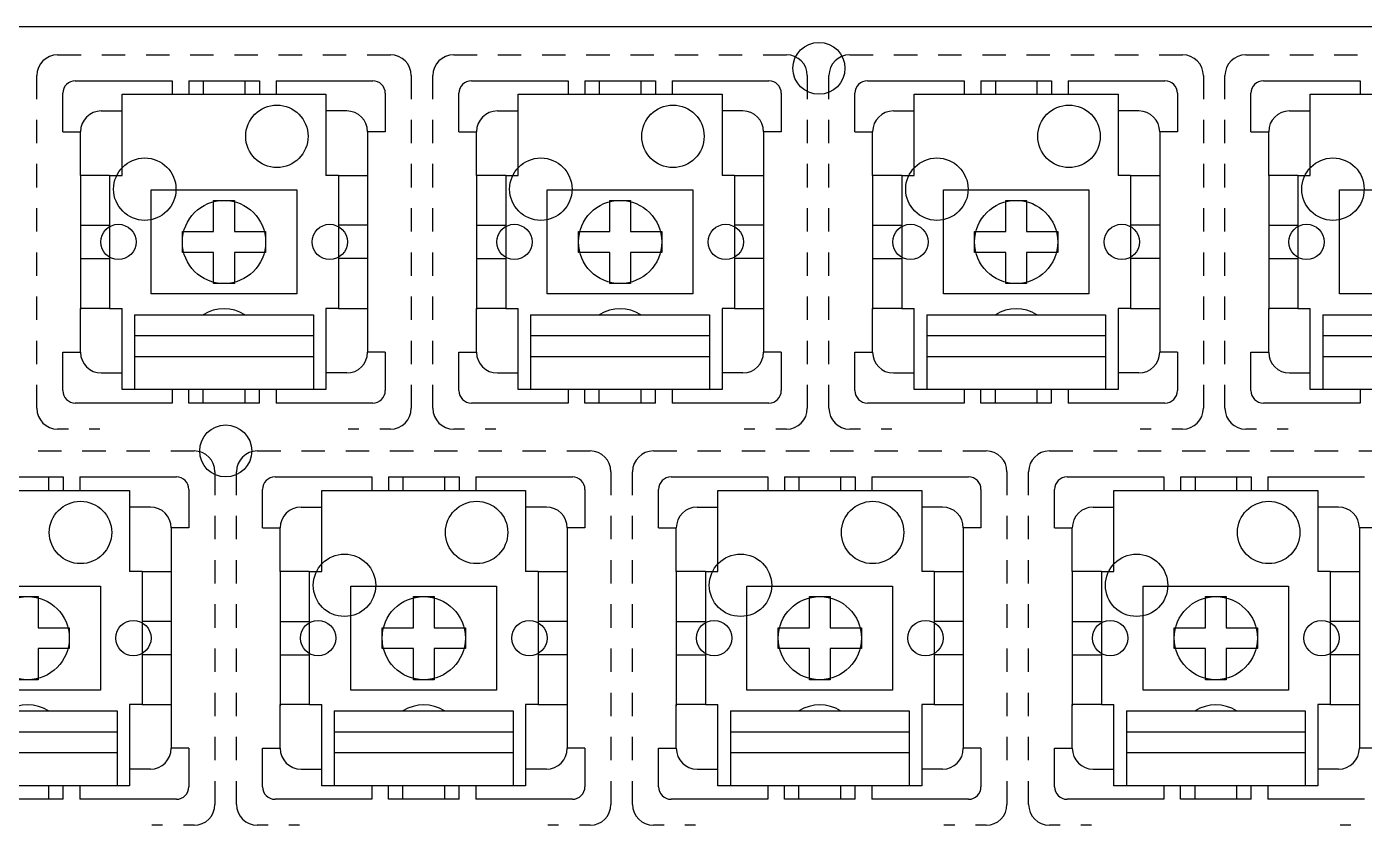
# Model space of a CAD drawing. Extents: x 0 to 386, y 0 to 144.
# Drawn here: x 122.4 to 186.7, y 58 to 96.4 of the extents above; entities that cross this region are included whole.
import ezdxf

# ---------------------------------------------------------------- set-up
doc = ezdxf.new("R2010")
doc.units = 0
for name, color, linetype in [('20', 30, 'CONTINUOUS'), ('21', 253, 'CONTINUOUS'), ('51', 253, 'CONTINUOUS')]:
    doc.layers.add(name, color=color, linetype=linetype)

msp = doc.modelspace()

# ---------------------------------------------------------------- linework, layer by layer
at = {"layer": '20'}
msp.add_line((385.6, 96.4), (0, 96.4), dxfattribs=at)
for centre, radius in [((160.44, 94.4), 1.25), ((134.38, 91.13), 1.5), ((153.42, 91.13), 1.5), ((172.46, 91.13), 1.5), ((128.03, 88.59), 1.5), ((147.07, 88.59), 1.5), ((166.11, 88.59), 1.5), ((185.15, 88.59), 1.5), ((131.84, 86.05), 2), ((150.88, 86.05), 2), ((169.92, 86.05), 2), ((126.76, 86.05), 0.85), ((136.92, 86.05), 0.85), ((145.8, 86.05), 0.85), ((155.96, 86.05), 0.85), ((164.84, 86.05), 0.85), ((175, 86.05), 0.85), ((183.88, 86.05), 0.85), ((131.92, 76), 1.25), ((124.94, 72.08), 1.5), ((143.98, 72.08), 1.5), ((163.02, 72.08), 1.5), ((182.06, 72.08), 1.5), ((137.63, 69.54), 1.5), ((156.67, 69.54), 1.5), ((175.71, 69.54), 1.5), ((122.4, 67), 2), ((141.44, 67), 2), ((160.48, 67), 2), ((179.52, 67), 2), ((127.48, 67), 0.85), ((136.36, 67), 0.85), ((146.52, 67), 0.85), ((155.4, 67), 0.85), ((165.56, 67), 0.85), ((174.44, 67), 0.85), ((184.6, 67), 0.85)]:
    msp.add_circle(centre, radius, dxfattribs=at)
at = {"layer": '21'}
for p, q in [((123.84, 95.05), (124.965, 95.05)), ((125.965, 95.05), (127.09, 95.05)), ((128.09, 95.05), (129.215, 95.05)), ((130.215, 95.05), (131.34, 95.05)), ((132.34, 95.05), (133.465, 95.05)), ((134.465, 95.05), (135.59, 95.05)), ((136.59, 95.05), (137.715, 95.05)), ((138.715, 95.05), (139.84, 95.05)), ((142.88, 95.05), (144.005, 95.05)), ((145.005, 95.05), (146.13, 95.05)), ((147.13, 95.05), (148.255, 95.05)), ((149.255, 95.05), (150.38, 95.05)), ((151.38, 95.05), (152.505, 95.05)), ((153.505, 95.05), (154.63, 95.05)), ((155.63, 95.05), (156.755, 95.05)), ((157.755, 95.05), (158.88, 95.05)), ((161.92, 95.05), (163.045, 95.05)), ((164.045, 95.05), (165.17, 95.05)), ((166.17, 95.05), (167.295, 95.05)), ((168.295, 95.05), (169.42, 95.05)), ((170.42, 95.05), (171.545, 95.05)), ((172.545, 95.05), (173.67, 95.05)), ((174.67, 95.05), (175.795, 95.05)), ((176.795, 95.05), (177.92, 95.05)), ((180.96, 95.05), (182.085, 95.05)), ((183.085, 95.05), (184.21, 95.05)), ((185.21, 95.05), (186.335, 95.05)), ((122.84, 92.925), (122.84, 94.05)), ((140.84, 94.05), (140.84, 92.925)), ((141.88, 92.925), (141.88, 94.05)), ((159.88, 94.05), (159.88, 92.925)), ((160.92, 92.925), (160.92, 94.05)), ((178.92, 94.05), (178.92, 92.925)), ((179.96, 92.925), (179.96, 94.05)), ((124.69, 93.8), (129.34, 93.8)), ((129.34, 93.8), (129.34, 93.15)), ((130.14, 93.8), (130.84, 93.8)), ((130.14, 93.8), (130.14, 93.15)), ((130.84, 93.8), (132.84, 93.8)), ((130.84, 93.8), (130.84, 93.15)), ((132.84, 93.8), (133.54, 93.8)), ((132.84, 93.8), (132.84, 93.15)), ((133.54, 93.8), (133.54, 93.15)), ((134.34, 93.8), (138.99, 93.8)), ((134.34, 93.8), (134.34, 93.15)), ((143.73, 93.8), (148.38, 93.8)), ((148.38, 93.8), (148.38, 93.15)), ((149.18, 93.8), (149.88, 93.8)), ((149.18, 93.8), (149.18, 93.15)), ((149.88, 93.8), (151.88, 93.8)), ((149.88, 93.8), (149.88, 93.15)), ((151.88, 93.8), (152.58, 93.8)), ((151.88, 93.8), (151.88, 93.15)), ((152.58, 93.8), (152.58, 93.15)), ((153.38, 93.8), (158.03, 93.8)), ((153.38, 93.8), (153.38, 93.15)), ((162.77, 93.8), (167.42, 93.8)), ((167.42, 93.8), (167.42, 93.15)), ((168.22, 93.8), (168.92, 93.8)), ((168.22, 93.8), (168.22, 93.15)), ((168.92, 93.8), (170.92, 93.8)), ((168.92, 93.8), (168.92, 93.15)), ((170.92, 93.8), (171.62, 93.8)), ((170.92, 93.8), (170.92, 93.15)), ((171.62, 93.8), (171.62, 93.15)), ((172.42, 93.8), (177.07, 93.8)), ((172.42, 93.8), (172.42, 93.15)), ((181.81, 93.8), (186.46, 93.8)), ((186.46, 93.8), (186.46, 93.15)), ((124.09, 91.35), (124.09, 93.2)), ((126.94, 93.15), (129.34, 93.15)), ((126.94, 92.35), (126.94, 93.15)), ((129.34, 93.15), (130.14, 93.15)), ((130.14, 93.15), (130.84, 93.15)), ((130.84, 93.15), (132.84, 93.15)), ((132.84, 93.15), (133.54, 93.15)), ((133.54, 93.15), (134.34, 93.15)), ((134.34, 93.15), (136.74, 93.15)), ((136.74, 93.15), (136.74, 92.35)), ((139.59, 93.2), (139.59, 91.35)), ((143.13, 91.35), (143.13, 93.2)), ((145.98, 93.15), (148.38, 93.15)), ((145.98, 92.35), (145.98, 93.15)), ((148.38, 93.15), (149.18, 93.15)), ((149.18, 93.15), (149.88, 93.15)), ((149.88, 93.15), (151.88, 93.15)), ((151.88, 93.15), (152.58, 93.15)), ((152.58, 93.15), (153.38, 93.15)), ((153.38, 93.15), (155.78, 93.15)), ((155.78, 93.15), (155.78, 92.35)), ((158.63, 93.2), (158.63, 91.35)), ((162.17, 91.35), (162.17, 93.2)), ((165.02, 93.15), (167.42, 93.15)), ((165.02, 92.35), (165.02, 93.15)), ((167.42, 93.15), (168.22, 93.15)), ((168.22, 93.15), (168.92, 93.15)), ((168.92, 93.15), (170.92, 93.15)), ((170.92, 93.15), (171.62, 93.15)), ((171.62, 93.15), (172.42, 93.15)), ((172.42, 93.15), (174.82, 93.15)), ((174.82, 93.15), (174.82, 92.35)), ((177.67, 93.2), (177.67, 91.35)), ((181.21, 91.35), (181.21, 93.2)), ((184.06, 93.15), (186.46, 93.15)), ((184.06, 92.35), (184.06, 93.15)), ((186.46, 93.15), (187.26, 93.15)), ((125.94, 92.35), (126.94, 92.35)), ((126.94, 89.25), (126.94, 92.35)), ((136.74, 92.35), (136.74, 89.25)), ((137.74, 92.35), (136.74, 92.35)), ((144.98, 92.35), (145.98, 92.35)), ((145.98, 89.25), (145.98, 92.35)), ((155.78, 92.35), (155.78, 89.25)), ((156.78, 92.35), (155.78, 92.35)), ((164.02, 92.35), (165.02, 92.35)), ((165.02, 89.25), (165.02, 92.35)), ((174.82, 92.35), (174.82, 89.25)), ((175.82, 92.35), (174.82, 92.35)), ((183.06, 92.35), (184.06, 92.35)), ((184.06, 89.25), (184.06, 92.35)), ((122.84, 90.8), (122.84, 91.925)), ((124.09, 91.35), (124.94, 91.35)), ((124.94, 89.25), (124.94, 91.35)), ((138.74, 91.35), (138.74, 89.25)), ((139.59, 91.35), (138.74, 91.35)), ((140.84, 91.925), (140.84, 90.8)), ((141.88, 90.8), (141.88, 91.925)), ((143.13, 91.35), (143.98, 91.35)), ((143.98, 89.25), (143.98, 91.35)), ((157.78, 91.35), (157.78, 89.25)), ((158.63, 91.35), (157.78, 91.35)), ((159.88, 91.925), (159.88, 90.8)), ((160.92, 90.8), (160.92, 91.925)), ((162.17, 91.35), (163.02, 91.35)), ((163.02, 89.25), (163.02, 91.35)), ((176.82, 91.35), (176.82, 89.25)), ((177.67, 91.35), (176.82, 91.35)), ((178.92, 91.925), (178.92, 90.8)), ((179.96, 90.8), (179.96, 91.925)), ((181.21, 91.35), (182.06, 91.35)), ((182.06, 89.25), (182.06, 91.35)), ((122.84, 88.675), (122.84, 89.8)), ((140.84, 89.8), (140.84, 88.675)), ((141.88, 88.675), (141.88, 89.8)), ((159.88, 89.8), (159.88, 88.675)), ((160.92, 88.675), (160.92, 89.8)), ((178.92, 89.8), (178.92, 88.675)), ((179.96, 88.675), (179.96, 89.8)), ((126.34, 89.25), (124.94, 89.25)), ((124.94, 89.25), (124.94, 86.85)), ((126.34, 89.25), (126.34, 86.95)), ((126.34, 89.25), (126.94, 89.25)), ((137.34, 89.25), (136.74, 89.25)), ((137.34, 89.25), (137.34, 86.95)), ((137.34, 89.25), (138.74, 89.25)), ((138.74, 89.25), (138.74, 86.85)), ((145.38, 89.25), (143.98, 89.25)), ((143.98, 89.25), (143.98, 86.85)), ((145.38, 89.25), (145.38, 86.95)), ((145.38, 89.25), (145.98, 89.25)), ((156.38, 89.25), (155.78, 89.25)), ((156.38, 89.25), (156.38, 86.95)), ((156.38, 89.25), (157.78, 89.25)), ((157.78, 89.25), (157.78, 86.85)), ((164.42, 89.25), (163.02, 89.25)), ((163.02, 89.25), (163.02, 86.85)), ((164.42, 89.25), (164.42, 86.95)), ((164.42, 89.25), (165.02, 89.25)), ((175.42, 89.25), (174.82, 89.25)), ((175.42, 89.25), (175.42, 86.95)), ((175.42, 89.25), (176.82, 89.25)), ((176.82, 89.25), (176.82, 86.85)), ((183.46, 89.25), (182.06, 89.25)), ((182.06, 89.25), (182.06, 86.85)), ((183.46, 89.25), (183.46, 86.95)), ((183.46, 89.25), (184.06, 89.25)), ((129.14, 88.55), (135.34, 88.55)), ((135.34, 88.55), (135.34, 83.55)), ((148.18, 88.55), (154.38, 88.55)), ((154.38, 88.55), (154.38, 83.55)), ((167.22, 88.55), (173.42, 88.55)), ((173.42, 88.55), (173.42, 83.55)), ((186.26, 88.55), (192.46, 88.55)), ((122.84, 86.55), (122.84, 87.675)), ((128.34, 83.55), (128.34, 87.55)), ((140.84, 87.675), (140.84, 86.55)), ((141.88, 86.55), (141.88, 87.675)), ((147.38, 83.55), (147.38, 87.55)), ((159.88, 87.675), (159.88, 86.55)), ((160.92, 86.55), (160.92, 87.675)), ((166.42, 83.55), (166.42, 87.55)), ((178.92, 87.675), (178.92, 86.55)), ((179.96, 86.55), (179.96, 87.675)), ((185.46, 83.55), (185.46, 87.55)), ((124.94, 86.85), (124.94, 85.25)), ((124.94, 86.85), (126.14, 86.85)), ((138.74, 86.85), (137.54, 86.85)), ((138.74, 86.85), (138.74, 85.25)), ((143.98, 86.85), (143.98, 85.25)), ((143.98, 86.85), (145.18, 86.85)), ((157.78, 86.85), (156.58, 86.85)), ((157.78, 86.85), (157.78, 85.25)), ((163.02, 86.85), (163.02, 85.25)), ((163.02, 86.85), (164.22, 86.85)), ((176.82, 86.85), (175.62, 86.85)), ((176.82, 86.85), (176.82, 85.25)), ((182.06, 86.85), (182.06, 85.25)), ((182.06, 86.85), (183.26, 86.85)), ((122.84, 84.425), (122.84, 85.55)), ((140.84, 85.55), (140.84, 84.425)), ((141.88, 84.425), (141.88, 85.55)), ((159.88, 85.55), (159.88, 84.425)), ((160.92, 84.425), (160.92, 85.55)), ((178.92, 85.55), (178.92, 84.425)), ((179.96, 84.425), (179.96, 85.55)), ((124.94, 85.25), (126.14, 85.25)), ((124.94, 85.25), (124.94, 82.8)), ((126.34, 85.15), (126.34, 82.85)), ((137.34, 85.15), (137.34, 82.85)), ((138.74, 85.25), (137.54, 85.25)), ((138.74, 85.25), (138.74, 82.85)), ((143.98, 85.25), (145.18, 85.25)), ((143.98, 85.25), (143.98, 82.8)), ((145.38, 85.15), (145.38, 82.85)), ((156.38, 85.15), (156.38, 82.85)), ((157.78, 85.25), (156.58, 85.25)), ((157.78, 85.25), (157.78, 82.85)), ((163.02, 85.25), (164.22, 85.25)), ((163.02, 85.25), (163.02, 82.8)), ((164.42, 85.15), (164.42, 82.85)), ((175.42, 85.15), (175.42, 82.85)), ((176.82, 85.25), (175.62, 85.25)), ((176.82, 85.25), (176.82, 82.85)), ((182.06, 85.25), (183.26, 85.25)), ((182.06, 85.25), (182.06, 82.8)), ((183.46, 85.15), (183.46, 82.85)), ((122.84, 82.3), (122.84, 83.425)), ((135.34, 83.55), (128.34, 83.55)), ((140.84, 83.425), (140.84, 82.3)), ((141.88, 82.3), (141.88, 83.425)), ((154.38, 83.55), (147.38, 83.55)), ((159.88, 83.425), (159.88, 82.3)), ((160.92, 82.3), (160.92, 83.425)), ((173.42, 83.55), (166.42, 83.55)), ((178.92, 83.425), (178.92, 82.3)), ((179.96, 82.3), (179.96, 83.425)), ((192.46, 83.55), (185.46, 83.55)), ((124.94, 82.8), (124.94, 82.85)), ((126.34, 82.85), (124.94, 82.85)), ((124.94, 80.75), (124.94, 82.8)), ((126.34, 82.85), (126.94, 82.85)), ((126.94, 79.75), (126.94, 82.85)), ((127.54, 82.55), (130.84, 82.55)), ((127.54, 82.55), (127.54, 81.55)), ((130.84, 82.55), (132.84, 82.55)), ((132.84, 82.55), (136.14, 82.55)), ((136.14, 82.55), (136.14, 81.55)), ((136.74, 82.85), (136.74, 79.75)), ((137.34, 82.85), (136.74, 82.85)), ((137.34, 82.85), (138.74, 82.85)), ((138.74, 82.85), (138.74, 80.75)), ((143.98, 82.8), (143.98, 82.85)), ((145.38, 82.85), (143.98, 82.85)), ((143.98, 80.75), (143.98, 82.8)), ((145.38, 82.85), (145.98, 82.85)), ((145.98, 79.75), (145.98, 82.85)), ((146.58, 82.55), (149.88, 82.55)), ((146.58, 82.55), (146.58, 81.55)), ((149.88, 82.55), (151.88, 82.55)), ((151.88, 82.55), (155.18, 82.55)), ((155.18, 82.55), (155.18, 81.55)), ((155.78, 82.85), (155.78, 79.75)), ((156.38, 82.85), (155.78, 82.85)), ((156.38, 82.85), (157.78, 82.85)), ((157.78, 82.85), (157.78, 80.75)), ((163.02, 82.8), (163.02, 82.85)), ((164.42, 82.85), (163.02, 82.85)), ((163.02, 80.75), (163.02, 82.8)), ((164.42, 82.85), (165.02, 82.85)), ((165.02, 79.75), (165.02, 82.85)), ((165.62, 82.55), (168.92, 82.55)), ((165.62, 82.55), (165.62, 81.55)), ((168.92, 82.55), (170.92, 82.55)), ((170.92, 82.55), (174.22, 82.55)), ((174.22, 82.55), (174.22, 81.55)), ((174.82, 82.85), (174.82, 79.75)), ((175.42, 82.85), (174.82, 82.85)), ((175.42, 82.85), (176.82, 82.85)), ((176.82, 82.85), (176.82, 80.75)), ((182.06, 82.8), (182.06, 82.85)), ((183.46, 82.85), (182.06, 82.85)), ((182.06, 80.75), (182.06, 82.8)), ((183.46, 82.85), (184.06, 82.85)), ((184.06, 79.75), (184.06, 82.85)), ((184.66, 82.55), (187.96, 82.55)), ((184.66, 82.55), (184.66, 81.55)), ((122.84, 80.175), (122.84, 81.3)), ((127.54, 81.55), (127.54, 80.55)), ((127.54, 81.55), (136.14, 81.55)), ((136.14, 81.55), (136.14, 80.55)), ((140.84, 81.3), (140.84, 80.175)), ((141.88, 80.175), (141.88, 81.3)), ((146.58, 81.55), (146.58, 80.55)), ((146.58, 81.55), (155.18, 81.55)), ((155.18, 81.55), (155.18, 80.55)), ((159.88, 81.3), (159.88, 80.175)), ((160.92, 80.175), (160.92, 81.3)), ((165.62, 81.55), (165.62, 80.55)), ((165.62, 81.55), (174.22, 81.55)), ((174.22, 81.55), (174.22, 80.55)), ((178.92, 81.3), (178.92, 80.175)), ((179.96, 80.175), (179.96, 81.3)), ((184.66, 81.55), (184.66, 80.55)), ((184.66, 81.55), (193.26, 81.55)), ((124.09, 78.9), (124.09, 80.75)), ((124.09, 80.75), (124.94, 80.75)), ((127.54, 80.55), (127.54, 78.95)), ((127.54, 80.55), (136.14, 80.55)), ((136.14, 80.55), (136.14, 78.95)), ((139.59, 80.75), (138.74, 80.75)), ((139.59, 80.75), (139.59, 78.9)), ((143.13, 78.9), (143.13, 80.75)), ((143.13, 80.75), (143.98, 80.75)), ((146.58, 80.55), (146.58, 78.95)), ((146.58, 80.55), (155.18, 80.55)), ((155.18, 80.55), (155.18, 78.95)), ((158.63, 80.75), (157.78, 80.75)), ((158.63, 80.75), (158.63, 78.9)), ((162.17, 78.9), (162.17, 80.75)), ((162.17, 80.75), (163.02, 80.75)), ((165.62, 80.55), (165.62, 78.95)), ((165.62, 80.55), (174.22, 80.55)), ((174.22, 80.55), (174.22, 78.95)), ((177.67, 80.75), (176.82, 80.75)), ((177.67, 80.75), (177.67, 78.9)), ((181.21, 78.9), (181.21, 80.75)), ((181.21, 80.75), (182.06, 80.75)), ((184.66, 80.55), (184.66, 78.95)), ((184.66, 80.55), (193.26, 80.55)), ((125.94, 79.75), (126.94, 79.75)), ((126.94, 78.95), (126.94, 79.75)), ((136.74, 79.75), (136.74, 78.95)), ((137.74, 79.75), (136.74, 79.75)), ((144.98, 79.75), (145.98, 79.75)), ((145.98, 78.95), (145.98, 79.75)), ((155.78, 79.75), (155.78, 78.95)), ((156.78, 79.75), (155.78, 79.75)), ((164.02, 79.75), (165.02, 79.75)), ((165.02, 78.95), (165.02, 79.75)), ((174.82, 79.75), (174.82, 78.95)), ((175.82, 79.75), (174.82, 79.75)), ((183.06, 79.75), (184.06, 79.75)), ((184.06, 78.95), (184.06, 79.75)), ((122.84, 78.05), (122.84, 79.175)), ((140.84, 79.175), (140.84, 78.05)), ((141.88, 78.05), (141.88, 79.175)), ((159.88, 79.175), (159.88, 78.05)), ((160.92, 78.05), (160.92, 79.175)), ((178.92, 79.175), (178.92, 78.05)), ((179.96, 78.05), (179.96, 79.175)), ((127.54, 78.95), (126.94, 78.95)), ((129.34, 78.95), (127.54, 78.95)), ((130.14, 78.95), (129.34, 78.95)), ((129.34, 78.95), (129.34, 78.3)), ((130.84, 78.95), (130.14, 78.95)), ((130.14, 78.3), (130.14, 78.95)), ((132.84, 78.95), (130.84, 78.95)), ((130.84, 78.3), (130.84, 78.95)), ((133.54, 78.95), (132.84, 78.95)), ((132.84, 78.95), (132.84, 78.3)), ((134.34, 78.95), (133.54, 78.95)), ((133.54, 78.3), (133.54, 78.95)), ((136.14, 78.95), (134.34, 78.95)), ((134.34, 78.95), (134.34, 78.3)), ((136.74, 78.95), (136.14, 78.95)), ((146.58, 78.95), (145.98, 78.95)), ((148.38, 78.95), (146.58, 78.95)), ((149.18, 78.95), (148.38, 78.95)), ((148.38, 78.95), (148.38, 78.3)), ((149.88, 78.95), (149.18, 78.95)), ((149.18, 78.3), (149.18, 78.95)), ((151.88, 78.95), (149.88, 78.95)), ((149.88, 78.3), (149.88, 78.95)), ((152.58, 78.95), (151.88, 78.95)), ((151.88, 78.95), (151.88, 78.3)), ((153.38, 78.95), (152.58, 78.95)), ((152.58, 78.3), (152.58, 78.95)), ((155.18, 78.95), (153.38, 78.95)), ((153.38, 78.95), (153.38, 78.3)), ((155.78, 78.95), (155.18, 78.95)), ((165.62, 78.95), (165.02, 78.95)), ((167.42, 78.95), (165.62, 78.95)), ((168.22, 78.95), (167.42, 78.95)), ((167.42, 78.95), (167.42, 78.3)), ((168.92, 78.95), (168.22, 78.95)), ((168.22, 78.3), (168.22, 78.95)), ((170.92, 78.95), (168.92, 78.95)), ((168.92, 78.3), (168.92, 78.95)), ((171.62, 78.95), (170.92, 78.95)), ((170.92, 78.95), (170.92, 78.3)), ((172.42, 78.95), (171.62, 78.95)), ((171.62, 78.3), (171.62, 78.95)), ((174.22, 78.95), (172.42, 78.95)), ((172.42, 78.95), (172.42, 78.3)), ((174.82, 78.95), (174.22, 78.95)), ((184.66, 78.95), (184.06, 78.95)), ((186.46, 78.95), (184.66, 78.95)), ((187.26, 78.95), (186.46, 78.95)), ((186.46, 78.95), (186.46, 78.3)), ((129.34, 78.3), (124.69, 78.3)), ((130.84, 78.3), (130.14, 78.3)), ((132.84, 78.3), (130.84, 78.3)), ((133.54, 78.3), (132.84, 78.3)), ((138.99, 78.3), (134.34, 78.3)), ((148.38, 78.3), (143.73, 78.3)), ((149.88, 78.3), (149.18, 78.3)), ((151.88, 78.3), (149.88, 78.3)), ((152.58, 78.3), (151.88, 78.3)), ((158.03, 78.3), (153.38, 78.3)), ((167.42, 78.3), (162.77, 78.3)), ((168.92, 78.3), (168.22, 78.3)), ((170.92, 78.3), (168.92, 78.3)), ((171.62, 78.3), (170.92, 78.3)), ((177.07, 78.3), (172.42, 78.3)), ((186.46, 78.3), (181.81, 78.3)), ((124.355, 77.05), (123.84, 77.05)), ((125.87, 77.05), (125.355, 77.05)), ((138.325, 77.05), (137.81, 77.05)), ((139.84, 77.05), (139.325, 77.05)), ((143.395, 77.05), (142.88, 77.05)), ((144.91, 77.05), (144.395, 77.05)), ((157.365, 77.05), (156.85, 77.05)), ((158.88, 77.05), (158.365, 77.05)), ((162.435, 77.05), (161.92, 77.05)), ((163.95, 77.05), (163.435, 77.05)), ((176.405, 77.05), (175.89, 77.05)), ((177.92, 77.05), (177.405, 77.05)), ((181.475, 77.05), (180.96, 77.05)), ((182.99, 77.05), (182.475, 77.05)), ((122.9, 76), (124.025, 76)), ((125.025, 76), (126.15, 76)), ((127.15, 76), (128.275, 76)), ((129.275, 76), (130.4, 76)), ((133.44, 76), (134.565, 76)), ((135.565, 76), (136.69, 76)), ((137.69, 76), (138.815, 76)), ((139.815, 76), (140.94, 76)), ((141.94, 76), (143.065, 76)), ((144.065, 76), (145.19, 76)), ((146.19, 76), (147.315, 76)), ((148.315, 76), (149.44, 76)), ((152.48, 76), (153.605, 76)), ((154.605, 76), (155.73, 76)), ((156.73, 76), (157.855, 76)), ((158.855, 76), (159.98, 76)), ((160.98, 76), (162.105, 76)), ((163.105, 76), (164.23, 76)), ((165.23, 76), (166.355, 76)), ((167.355, 76), (168.48, 76)), ((171.52, 76), (172.645, 76)), ((173.645, 76), (174.77, 76)), ((175.77, 76), (176.895, 76)), ((177.895, 76), (179.02, 76)), ((180.02, 76), (181.145, 76)), ((182.145, 76), (183.27, 76)), ((184.27, 76), (185.395, 76)), ((186.395, 76), (187.52, 76)), ((121.4, 74.75), (123.4, 74.75)), ((123.4, 74.75), (124.1, 74.75)), ((123.4, 74.75), (123.4, 74.1)), ((124.1, 74.75), (124.1, 74.1)), ((124.9, 74.75), (129.55, 74.75)), ((124.9, 74.75), (124.9, 74.1)), ((131.4, 75), (131.4, 73.875)), ((132.44, 73.875), (132.44, 75)), ((134.29, 74.75), (138.94, 74.75)), ((138.94, 74.75), (138.94, 74.1)), ((139.74, 74.75), (140.44, 74.75)), ((139.74, 74.75), (139.74, 74.1)), ((140.44, 74.75), (142.44, 74.75)), ((140.44, 74.75), (140.44, 74.1)), ((142.44, 74.75), (143.14, 74.75)), ((142.44, 74.75), (142.44, 74.1)), ((143.14, 74.75), (143.14, 74.1)), ((143.94, 74.75), (148.59, 74.75)), ((143.94, 74.75), (143.94, 74.1)), ((150.44, 75), (150.44, 73.875)), ((151.48, 73.875), (151.48, 75)), ((153.33, 74.75), (157.98, 74.75)), ((157.98, 74.75), (157.98, 74.1)), ((158.78, 74.75), (159.48, 74.75)), ((158.78, 74.75), (158.78, 74.1)), ((159.48, 74.75), (161.48, 74.75)), ((159.48, 74.75), (159.48, 74.1)), ((161.48, 74.75), (162.18, 74.75)), ((161.48, 74.75), (161.48, 74.1)), ((162.18, 74.75), (162.18, 74.1)), ((162.98, 74.75), (167.63, 74.75)), ((162.98, 74.75), (162.98, 74.1)), ((169.48, 75), (169.48, 73.875)), ((170.52, 73.875), (170.52, 75)), ((172.37, 74.75), (177.02, 74.75)), ((177.02, 74.75), (177.02, 74.1)), ((177.82, 74.75), (178.52, 74.75)), ((177.82, 74.75), (177.82, 74.1)), ((178.52, 74.75), (180.52, 74.75)), ((178.52, 74.75), (178.52, 74.1)), ((180.52, 74.75), (181.22, 74.75)), ((180.52, 74.75), (180.52, 74.1)), ((181.22, 74.75), (181.22, 74.1)), ((182.02, 74.75), (186.67, 74.75)), ((182.02, 74.75), (182.02, 74.1)), ((121.4, 74.1), (123.4, 74.1)), ((123.4, 74.1), (124.1, 74.1)), ((124.1, 74.1), (124.9, 74.1)), ((124.9, 74.1), (127.3, 74.1)), ((127.3, 74.1), (127.3, 73.3)), ((130.15, 74.15), (130.15, 72.3)), ((133.69, 72.3), (133.69, 74.15)), ((136.54, 74.1), (138.94, 74.1)), ((136.54, 73.3), (136.54, 74.1)), ((138.94, 74.1), (139.74, 74.1)), ((139.74, 74.1), (140.44, 74.1)), ((140.44, 74.1), (142.44, 74.1)), ((142.44, 74.1), (143.14, 74.1)), ((143.14, 74.1), (143.94, 74.1)), ((143.94, 74.1), (146.34, 74.1)), ((146.34, 74.1), (146.34, 73.3)), ((149.19, 74.15), (149.19, 72.3)), ((152.73, 72.3), (152.73, 74.15)), ((155.58, 74.1), (157.98, 74.1)), ((155.58, 73.3), (155.58, 74.1)), ((157.98, 74.1), (158.78, 74.1)), ((158.78, 74.1), (159.48, 74.1)), ((159.48, 74.1), (161.48, 74.1)), ((161.48, 74.1), (162.18, 74.1)), ((162.18, 74.1), (162.98, 74.1)), ((162.98, 74.1), (165.38, 74.1)), ((165.38, 74.1), (165.38, 73.3)), ((168.23, 74.15), (168.23, 72.3)), ((171.77, 72.3), (171.77, 74.15)), ((174.62, 74.1), (177.02, 74.1)), ((174.62, 73.3), (174.62, 74.1)), ((177.02, 74.1), (177.82, 74.1)), ((177.82, 74.1), (178.52, 74.1)), ((178.52, 74.1), (180.52, 74.1)), ((180.52, 74.1), (181.22, 74.1)), ((181.22, 74.1), (182.02, 74.1)), ((182.02, 74.1), (184.42, 74.1)), ((184.42, 74.1), (184.42, 73.3)), ((127.3, 73.3), (127.3, 70.2)), ((128.3, 73.3), (127.3, 73.3)), ((131.4, 72.875), (131.4, 71.75)), ((132.44, 71.75), (132.44, 72.875)), ((135.54, 73.3), (136.54, 73.3)), ((136.54, 70.2), (136.54, 73.3)), ((146.34, 73.3), (146.34, 70.2)), ((147.34, 73.3), (146.34, 73.3)), ((150.44, 72.875), (150.44, 71.75)), ((151.48, 71.75), (151.48, 72.875)), ((154.58, 73.3), (155.58, 73.3)), ((155.58, 70.2), (155.58, 73.3)), ((165.38, 73.3), (165.38, 70.2)), ((166.38, 73.3), (165.38, 73.3)), ((169.48, 72.875), (169.48, 71.75)), ((170.52, 71.75), (170.52, 72.875)), ((173.62, 73.3), (174.62, 73.3)), ((174.62, 70.2), (174.62, 73.3)), ((184.42, 73.3), (184.42, 70.2)), ((185.42, 73.3), (184.42, 73.3)), ((129.3, 72.3), (129.3, 70.2)), ((130.15, 72.3), (129.3, 72.3)), ((133.69, 72.3), (134.54, 72.3)), ((134.54, 70.2), (134.54, 72.3)), ((148.34, 72.3), (148.34, 70.2)), ((149.19, 72.3), (148.34, 72.3)), ((152.73, 72.3), (153.58, 72.3)), ((153.58, 70.2), (153.58, 72.3)), ((167.38, 72.3), (167.38, 70.2)), ((168.23, 72.3), (167.38, 72.3)), ((171.77, 72.3), (172.62, 72.3)), ((172.62, 70.2), (172.62, 72.3)), ((186.42, 72.3), (186.42, 70.2)), ((187.27, 72.3), (186.42, 72.3)), ((131.4, 70.75), (131.4, 69.625)), ((132.44, 69.625), (132.44, 70.75)), ((150.44, 70.75), (150.44, 69.625)), ((151.48, 69.625), (151.48, 70.75)), ((169.48, 70.75), (169.48, 69.625)), ((170.52, 69.625), (170.52, 70.75)), ((127.9, 70.2), (127.3, 70.2)), ((127.9, 70.2), (127.9, 67.9)), ((127.9, 70.2), (129.3, 70.2)), ((129.3, 70.2), (129.3, 67.8)), ((135.94, 70.2), (134.54, 70.2)), ((134.54, 70.2), (134.54, 67.8)), ((135.94, 70.2), (135.94, 67.9)), ((135.94, 70.2), (136.54, 70.2)), ((146.94, 70.2), (146.34, 70.2)), ((146.94, 70.2), (146.94, 67.9)), ((146.94, 70.2), (148.34, 70.2)), ((148.34, 70.2), (148.34, 67.8)), ((154.98, 70.2), (153.58, 70.2)), ((153.58, 70.2), (153.58, 67.8)), ((154.98, 70.2), (154.98, 67.9)), ((154.98, 70.2), (155.58, 70.2)), ((165.98, 70.2), (165.38, 70.2)), ((165.98, 70.2), (165.98, 67.9)), ((165.98, 70.2), (167.38, 70.2)), ((167.38, 70.2), (167.38, 67.8)), ((174.02, 70.2), (172.62, 70.2)), ((172.62, 70.2), (172.62, 67.8)), ((174.02, 70.2), (174.02, 67.9)), ((174.02, 70.2), (174.62, 70.2)), ((185.02, 70.2), (184.42, 70.2)), ((185.02, 70.2), (185.02, 67.9)), ((185.02, 70.2), (186.42, 70.2)), ((186.42, 70.2), (186.42, 67.8)), ((119.7, 69.5), (125.9, 69.5)), ((125.9, 69.5), (125.9, 64.5)), ((138.74, 69.5), (144.94, 69.5)), ((144.94, 69.5), (144.94, 64.5)), ((157.78, 69.5), (163.98, 69.5)), ((163.98, 69.5), (163.98, 64.5)), ((176.82, 69.5), (183.02, 69.5)), ((183.02, 69.5), (183.02, 64.5)), ((131.4, 68.625), (131.4, 67.5)), ((132.44, 67.5), (132.44, 68.625)), ((137.94, 64.5), (137.94, 68.5)), ((150.44, 68.625), (150.44, 67.5)), ((151.48, 67.5), (151.48, 68.625)), ((156.98, 64.5), (156.98, 68.5)), ((169.48, 68.625), (169.48, 67.5)), ((170.52, 67.5), (170.52, 68.625)), ((176.02, 64.5), (176.02, 68.5)), ((129.3, 67.8), (128.1, 67.8)), ((129.3, 67.8), (129.3, 66.2)), ((134.54, 67.8), (134.54, 66.2)), ((134.54, 67.8), (135.74, 67.8)), ((148.34, 67.8), (147.14, 67.8)), ((148.34, 67.8), (148.34, 66.2)), ((153.58, 67.8), (153.58, 66.2)), ((153.58, 67.8), (154.78, 67.8)), ((167.38, 67.8), (166.18, 67.8)), ((167.38, 67.8), (167.38, 66.2)), ((172.62, 67.8), (172.62, 66.2)), ((172.62, 67.8), (173.82, 67.8)), ((186.42, 67.8), (185.22, 67.8)), ((186.42, 67.8), (186.42, 66.2)), ((131.4, 66.5), (131.4, 65.375)), ((132.44, 65.375), (132.44, 66.5)), ((150.44, 66.5), (150.44, 65.375)), ((151.48, 65.375), (151.48, 66.5)), ((169.48, 66.5), (169.48, 65.375)), ((170.52, 65.375), (170.52, 66.5)), ((127.9, 66.1), (127.9, 63.8)), ((129.3, 66.2), (128.1, 66.2)), ((129.3, 66.2), (129.3, 63.8)), ((134.54, 66.2), (135.74, 66.2)), ((134.54, 66.2), (134.54, 63.75)), ((135.94, 66.1), (135.94, 63.8)), ((146.94, 66.1), (146.94, 63.8)), ((148.34, 66.2), (147.14, 66.2)), ((148.34, 66.2), (148.34, 63.8)), ((153.58, 66.2), (154.78, 66.2)), ((153.58, 66.2), (153.58, 63.75)), ((154.98, 66.1), (154.98, 63.8)), ((165.98, 66.1), (165.98, 63.8)), ((167.38, 66.2), (166.18, 66.2)), ((167.38, 66.2), (167.38, 63.8)), ((172.62, 66.2), (173.82, 66.2)), ((172.62, 66.2), (172.62, 63.75)), ((174.02, 66.1), (174.02, 63.8)), ((185.02, 66.1), (185.02, 63.8)), ((186.42, 66.2), (185.22, 66.2)), ((186.42, 66.2), (186.42, 63.8)), ((125.9, 64.5), (118.9, 64.5)), ((131.4, 64.375), (131.4, 63.25)), ((132.44, 63.25), (132.44, 64.375)), ((144.94, 64.5), (137.94, 64.5)), ((150.44, 64.375), (150.44, 63.25)), ((151.48, 63.25), (151.48, 64.375)), ((163.98, 64.5), (156.98, 64.5)), ((169.48, 64.375), (169.48, 63.25)), ((170.52, 63.25), (170.52, 64.375)), ((183.02, 64.5), (176.02, 64.5)), ((127.3, 63.8), (127.3, 60.7)), ((127.9, 63.8), (127.3, 63.8)), ((127.9, 63.8), (129.3, 63.8)), ((129.3, 63.8), (129.3, 61.7)), ((134.54, 63.75), (134.54, 63.8)), ((135.94, 63.8), (134.54, 63.8)), ((134.54, 61.7), (134.54, 63.75)), ((135.94, 63.8), (136.54, 63.8)), ((136.54, 60.7), (136.54, 63.8)), ((146.34, 63.8), (146.34, 60.7)), ((146.94, 63.8), (146.34, 63.8)), ((146.94, 63.8), (148.34, 63.8)), ((148.34, 63.8), (148.34, 61.7)), ((153.58, 63.75), (153.58, 63.8)), ((154.98, 63.8), (153.58, 63.8)), ((153.58, 61.7), (153.58, 63.75)), ((154.98, 63.8), (155.58, 63.8)), ((155.58, 60.7), (155.58, 63.8)), ((165.38, 63.8), (165.38, 60.7)), ((165.98, 63.8), (165.38, 63.8)), ((165.98, 63.8), (167.38, 63.8)), ((167.38, 63.8), (167.38, 61.7)), ((172.62, 63.75), (172.62, 63.8)), ((174.02, 63.8), (172.62, 63.8)), ((172.62, 61.7), (172.62, 63.75)), ((174.02, 63.8), (174.62, 63.8)), ((174.62, 60.7), (174.62, 63.8)), ((184.42, 63.8), (184.42, 60.7)), ((185.02, 63.8), (184.42, 63.8)), ((185.02, 63.8), (186.42, 63.8)), ((186.42, 63.8), (186.42, 61.7)), ((121.4, 63.5), (123.4, 63.5)), ((123.4, 63.5), (126.7, 63.5)), ((126.7, 63.5), (126.7, 62.5)), ((137.14, 63.5), (140.44, 63.5)), ((137.14, 63.5), (137.14, 62.5)), ((140.44, 63.5), (142.44, 63.5)), ((142.44, 63.5), (145.74, 63.5)), ((145.74, 63.5), (145.74, 62.5)), ((156.18, 63.5), (159.48, 63.5)), ((156.18, 63.5), (156.18, 62.5)), ((159.48, 63.5), (161.48, 63.5)), ((161.48, 63.5), (164.78, 63.5)), ((164.78, 63.5), (164.78, 62.5)), ((175.22, 63.5), (178.52, 63.5)), ((175.22, 63.5), (175.22, 62.5)), ((178.52, 63.5), (180.52, 63.5)), ((180.52, 63.5), (183.82, 63.5)), ((183.82, 63.5), (183.82, 62.5)), ((118.1, 62.5), (126.7, 62.5)), ((126.7, 62.5), (126.7, 61.5)), ((137.14, 62.5), (137.14, 61.5)), ((137.14, 62.5), (145.74, 62.5)), ((145.74, 62.5), (145.74, 61.5)), ((156.18, 62.5), (156.18, 61.5)), ((156.18, 62.5), (164.78, 62.5)), ((164.78, 62.5), (164.78, 61.5)), ((175.22, 62.5), (175.22, 61.5)), ((175.22, 62.5), (183.82, 62.5)), ((183.82, 62.5), (183.82, 61.5)), ((131.4, 62.25), (131.4, 61.125)), ((132.44, 61.125), (132.44, 62.25)), ((150.44, 62.25), (150.44, 61.125)), ((151.48, 61.125), (151.48, 62.25)), ((169.48, 62.25), (169.48, 61.125)), ((170.52, 61.125), (170.52, 62.25)), ((118.1, 61.5), (126.7, 61.5)), ((126.7, 61.5), (126.7, 59.9)), ((130.15, 61.7), (129.3, 61.7)), ((130.15, 61.7), (130.15, 59.85)), ((133.69, 59.85), (133.69, 61.7)), ((133.69, 61.7), (134.54, 61.7)), ((137.14, 61.5), (137.14, 59.9)), ((137.14, 61.5), (145.74, 61.5)), ((145.74, 61.5), (145.74, 59.9)), ((149.19, 61.7), (148.34, 61.7)), ((149.19, 61.7), (149.19, 59.85)), ((152.73, 59.85), (152.73, 61.7)), ((152.73, 61.7), (153.58, 61.7)), ((156.18, 61.5), (156.18, 59.9)), ((156.18, 61.5), (164.78, 61.5)), ((164.78, 61.5), (164.78, 59.9)), ((168.23, 61.7), (167.38, 61.7)), ((168.23, 61.7), (168.23, 59.85)), ((171.77, 59.85), (171.77, 61.7)), ((171.77, 61.7), (172.62, 61.7)), ((175.22, 61.5), (175.22, 59.9)), ((175.22, 61.5), (183.82, 61.5)), ((183.82, 61.5), (183.82, 59.9)), ((187.27, 61.7), (186.42, 61.7)), ((127.3, 60.7), (127.3, 59.9)), ((128.3, 60.7), (127.3, 60.7)), ((135.54, 60.7), (136.54, 60.7)), ((136.54, 59.9), (136.54, 60.7)), ((146.34, 60.7), (146.34, 59.9)), ((147.34, 60.7), (146.34, 60.7)), ((154.58, 60.7), (155.58, 60.7)), ((155.58, 59.9), (155.58, 60.7)), ((165.38, 60.7), (165.38, 59.9)), ((166.38, 60.7), (165.38, 60.7)), ((173.62, 60.7), (174.62, 60.7)), ((174.62, 59.9), (174.62, 60.7)), ((184.42, 60.7), (184.42, 59.9)), ((185.42, 60.7), (184.42, 60.7)), ((123.4, 59.9), (121.4, 59.9)), ((124.1, 59.9), (123.4, 59.9)), ((123.4, 59.9), (123.4, 59.25)), ((124.9, 59.9), (124.1, 59.9)), ((124.1, 59.25), (124.1, 59.9)), ((126.7, 59.9), (124.9, 59.9)), ((124.9, 59.9), (124.9, 59.25)), ((127.3, 59.9), (126.7, 59.9)), ((131.4, 60.125), (131.4, 59)), ((132.44, 59), (132.44, 60.125)), ((137.14, 59.9), (136.54, 59.9)), ((138.94, 59.9), (137.14, 59.9)), ((139.74, 59.9), (138.94, 59.9)), ((138.94, 59.9), (138.94, 59.25)), ((140.44, 59.9), (139.74, 59.9)), ((139.74, 59.25), (139.74, 59.9)), ((142.44, 59.9), (140.44, 59.9)), ((140.44, 59.25), (140.44, 59.9)), ((143.14, 59.9), (142.44, 59.9)), ((142.44, 59.9), (142.44, 59.25)), ((143.94, 59.9), (143.14, 59.9)), ((143.14, 59.25), (143.14, 59.9)), ((145.74, 59.9), (143.94, 59.9)), ((143.94, 59.9), (143.94, 59.25)), ((146.34, 59.9), (145.74, 59.9)), ((150.44, 60.125), (150.44, 59)), ((151.48, 59), (151.48, 60.125)), ((156.18, 59.9), (155.58, 59.9)), ((157.98, 59.9), (156.18, 59.9)), ((158.78, 59.9), (157.98, 59.9)), ((157.98, 59.9), (157.98, 59.25)), ((159.48, 59.9), (158.78, 59.9)), ((158.78, 59.25), (158.78, 59.9)), ((161.48, 59.9), (159.48, 59.9)), ((159.48, 59.25), (159.48, 59.9)), ((162.18, 59.9), (161.48, 59.9)), ((161.48, 59.9), (161.48, 59.25)), ((162.98, 59.9), (162.18, 59.9)), ((162.18, 59.25), (162.18, 59.9)), ((164.78, 59.9), (162.98, 59.9)), ((162.98, 59.9), (162.98, 59.25)), ((165.38, 59.9), (164.78, 59.9)), ((169.48, 60.125), (169.48, 59)), ((170.52, 59), (170.52, 60.125)), ((175.22, 59.9), (174.62, 59.9)), ((177.02, 59.9), (175.22, 59.9)), ((177.82, 59.9), (177.02, 59.9)), ((177.02, 59.9), (177.02, 59.25)), ((178.52, 59.9), (177.82, 59.9)), ((177.82, 59.25), (177.82, 59.9)), ((180.52, 59.9), (178.52, 59.9)), ((178.52, 59.25), (178.52, 59.9)), ((181.22, 59.9), (180.52, 59.9)), ((180.52, 59.9), (180.52, 59.25)), ((182.02, 59.9), (181.22, 59.9)), ((181.22, 59.25), (181.22, 59.9)), ((183.82, 59.9), (182.02, 59.9)), ((182.02, 59.9), (182.02, 59.25)), ((184.42, 59.9), (183.82, 59.9)), ((123.4, 59.25), (121.4, 59.25)), ((124.1, 59.25), (123.4, 59.25)), ((129.55, 59.25), (124.9, 59.25)), ((138.94, 59.25), (134.29, 59.25)), ((140.44, 59.25), (139.74, 59.25)), ((142.44, 59.25), (140.44, 59.25)), ((143.14, 59.25), (142.44, 59.25)), ((148.59, 59.25), (143.94, 59.25)), ((157.98, 59.25), (153.33, 59.25)), ((159.48, 59.25), (158.78, 59.25)), ((161.48, 59.25), (159.48, 59.25)), ((162.18, 59.25), (161.48, 59.25)), ((167.63, 59.25), (162.98, 59.25)), ((177.02, 59.25), (172.37, 59.25)), ((178.52, 59.25), (177.82, 59.25)), ((180.52, 59.25), (178.52, 59.25)), ((181.22, 59.25), (180.52, 59.25)), ((186.67, 59.25), (182.02, 59.25)), ((128.885, 58), (128.37, 58)), ((130.4, 58), (129.885, 58)), ((133.955, 58), (133.44, 58)), ((135.47, 58), (134.955, 58)), ((147.925, 58), (147.41, 58)), ((149.44, 58), (148.925, 58)), ((152.995, 58), (152.48, 58)), ((154.51, 58), (153.995, 58)), ((166.965, 58), (166.45, 58)), ((168.48, 58), (167.965, 58)), ((172.035, 58), (171.52, 58)), ((173.55, 58), (173.035, 58)), ((186.005, 58), (185.49, 58))]:
    msp.add_line(p, q, dxfattribs=at)
for centre, radius, start, end in [((123.84, 94.05), 1, 90, 180), ((139.84, 94.05), 1, 0, 90), ((142.88, 94.05), 1, 90, 180), ((158.88, 94.05), 1, 0, 90), ((161.92, 94.05), 1, 90, 180), ((177.92, 94.05), 1, 0, 90), ((180.96, 94.05), 1, 90, 180), ((124.69, 93.2), 0.6, 90, 180), ((138.99, 93.2), 0.6, 0, 90), ((143.73, 93.2), 0.6, 90, 180), ((158.03, 93.2), 0.6, 0, 90), ((162.77, 93.2), 0.6, 90, 180), ((177.07, 93.2), 0.6, 0, 90), ((181.81, 93.2), 0.6, 90, 180), ((125.94, 91.35), 1, 90, 180), ((137.74, 91.35), 1, 0, 90), ((144.98, 91.35), 1, 90, 180), ((156.78, 91.35), 1, 0, 90), ((164.02, 91.35), 1, 90, 180), ((175.82, 91.35), 1, 0, 90), ((183.06, 91.35), 1, 90, 180), ((131.84, 80.95), 1.8868, 57.9946, 122.0054), ((150.88, 80.95), 1.8868, 57.9946, 122.0054), ((169.92, 80.95), 1.8868, 57.9946, 122.0054), ((125.94, 80.75), 1, 180, 270), ((137.74, 80.75), 1, 270, 0), ((144.98, 80.75), 1, 180, 270), ((156.78, 80.75), 1, 270, 0), ((164.02, 80.75), 1, 180, 270), ((175.82, 80.75), 1, 270, 0), ((183.06, 80.75), 1, 180, 270), ((124.69, 78.9), 0.6, 180, 270), ((138.99, 78.9), 0.6, 270, 0), ((143.73, 78.9), 0.6, 180, 270), ((158.03, 78.9), 0.6, 270, 0), ((162.77, 78.9), 0.6, 180, 270), ((177.07, 78.9), 0.6, 270, 0), ((181.81, 78.9), 0.6, 180, 270), ((123.84, 78.05), 1, 180, 270), ((139.84, 78.05), 1, 270, 0), ((142.88, 78.05), 1, 180, 270), ((158.88, 78.05), 1, 270, 0), ((161.92, 78.05), 1, 180, 270), ((177.92, 78.05), 1, 270, 0), ((180.96, 78.05), 1, 180, 270), ((130.4, 75), 1, 0, 90), ((133.44, 75), 1, 90, 180), ((149.44, 75), 1, 0, 90), ((152.48, 75), 1, 90, 180), ((168.48, 75), 1, 0, 90), ((171.52, 75), 1, 90, 180), ((129.55, 74.15), 0.6, 0, 90), ((134.29, 74.15), 0.6, 90, 180), ((148.59, 74.15), 0.6, 0, 90), ((153.33, 74.15), 0.6, 90, 180), ((167.63, 74.15), 0.6, 0, 90), ((172.37, 74.15), 0.6, 90, 180), ((128.3, 72.3), 1, 0, 90), ((135.54, 72.3), 1, 90, 180), ((147.34, 72.3), 1, 0, 90), ((154.58, 72.3), 1, 90, 180), ((166.38, 72.3), 1, 0, 90), ((173.62, 72.3), 1, 90, 180), ((185.42, 72.3), 1, 0, 90), ((122.4, 61.9), 1.8868, 57.9946, 122.0054), ((141.44, 61.9), 1.8868, 57.9946, 122.0054), ((160.48, 61.9), 1.8868, 57.9946, 122.0054), ((179.52, 61.9), 1.8868, 57.9946, 122.0054), ((128.3, 61.7), 1, 270, 0), ((135.54, 61.7), 1, 180, 270), ((147.34, 61.7), 1, 270, 0), ((154.58, 61.7), 1, 180, 270), ((166.38, 61.7), 1, 270, 0), ((173.62, 61.7), 1, 180, 270), ((185.42, 61.7), 1, 270, 0), ((129.55, 59.85), 0.6, 270, 0), ((134.29, 59.85), 0.6, 180, 270), ((148.59, 59.85), 0.6, 270, 0), ((153.33, 59.85), 0.6, 180, 270), ((167.63, 59.85), 0.6, 270, 0), ((172.37, 59.85), 0.6, 180, 270), ((130.4, 59), 1, 270, 0), ((133.44, 59), 1, 180, 270), ((149.44, 59), 1, 270, 0), ((152.48, 59), 1, 180, 270), ((168.48, 59), 1, 270, 0), ((171.52, 59), 1, 180, 270)]:
    msp.add_arc(centre, radius, start, end, dxfattribs=at)
at = {"layer": '51'}
for p, q in [((128.34, 87.55), (128.34, 88.55)), ((128.34, 88.55), (129.14, 88.55)), ((147.38, 87.55), (147.38, 88.55)), ((147.38, 88.55), (148.18, 88.55)), ((166.42, 87.55), (166.42, 88.55)), ((166.42, 88.55), (167.22, 88.55)), ((185.46, 87.55), (185.46, 88.55)), ((185.46, 88.55), (186.26, 88.55)), ((131.34, 88.05), (132.34, 88.05)), ((131.34, 86.55), (131.34, 88.05)), ((132.34, 88.05), (132.34, 86.55)), ((150.38, 88.05), (151.38, 88.05)), ((150.38, 86.55), (150.38, 88.05)), ((151.38, 88.05), (151.38, 86.55)), ((169.42, 88.05), (170.42, 88.05)), ((169.42, 86.55), (169.42, 88.05)), ((170.42, 88.05), (170.42, 86.55)), ((126.14, 86.85), (126.34, 86.85)), ((126.34, 86.95), (126.34, 86.85)), ((126.34, 86.85), (126.34, 85.25)), ((137.34, 86.95), (137.34, 86.85)), ((137.34, 86.85), (137.34, 85.25)), ((137.54, 86.85), (137.34, 86.85)), ((145.18, 86.85), (145.38, 86.85)), ((145.38, 86.95), (145.38, 86.85)), ((145.38, 86.85), (145.38, 85.25)), ((156.38, 86.95), (156.38, 86.85)), ((156.38, 86.85), (156.38, 85.25)), ((156.58, 86.85), (156.38, 86.85)), ((164.22, 86.85), (164.42, 86.85)), ((164.42, 86.95), (164.42, 86.85)), ((164.42, 86.85), (164.42, 85.25)), ((175.42, 86.95), (175.42, 86.85)), ((175.42, 86.85), (175.42, 85.25)), ((175.62, 86.85), (175.42, 86.85)), ((183.26, 86.85), (183.46, 86.85)), ((183.46, 86.95), (183.46, 86.85)), ((183.46, 86.85), (183.46, 85.25)), ((129.84, 85.55), (129.84, 86.55)), ((129.84, 86.55), (131.34, 86.55)), ((132.34, 86.55), (133.84, 86.55)), ((133.84, 86.55), (133.84, 85.55)), ((148.88, 85.55), (148.88, 86.55)), ((148.88, 86.55), (150.38, 86.55)), ((151.38, 86.55), (152.88, 86.55)), ((152.88, 86.55), (152.88, 85.55)), ((167.92, 85.55), (167.92, 86.55)), ((167.92, 86.55), (169.42, 86.55)), ((170.42, 86.55), (171.92, 86.55)), ((171.92, 86.55), (171.92, 85.55)), ((131.34, 85.55), (129.84, 85.55)), ((131.34, 84.05), (131.34, 85.55)), ((133.84, 85.55), (132.34, 85.55)), ((132.34, 85.55), (132.34, 84.05)), ((150.38, 85.55), (148.88, 85.55)), ((150.38, 84.05), (150.38, 85.55)), ((152.88, 85.55), (151.38, 85.55)), ((151.38, 85.55), (151.38, 84.05)), ((169.42, 85.55), (167.92, 85.55)), ((169.42, 84.05), (169.42, 85.55)), ((171.92, 85.55), (170.42, 85.55)), ((170.42, 85.55), (170.42, 84.05)), ((126.14, 85.25), (126.34, 85.25)), ((126.34, 85.25), (126.34, 85.15)), ((137.34, 85.25), (137.34, 85.15)), ((137.54, 85.25), (137.34, 85.25)), ((145.18, 85.25), (145.38, 85.25)), ((145.38, 85.25), (145.38, 85.15)), ((156.38, 85.25), (156.38, 85.15)), ((156.58, 85.25), (156.38, 85.25)), ((164.22, 85.25), (164.42, 85.25)), ((164.42, 85.25), (164.42, 85.15)), ((175.42, 85.25), (175.42, 85.15)), ((175.62, 85.25), (175.42, 85.25)), ((183.26, 85.25), (183.46, 85.25)), ((183.46, 85.25), (183.46, 85.15)), ((132.34, 84.05), (131.34, 84.05)), ((151.38, 84.05), (150.38, 84.05)), ((170.42, 84.05), (169.42, 84.05)), ((137.94, 68.5), (137.94, 69.5)), ((137.94, 69.5), (138.74, 69.5)), ((156.98, 68.5), (156.98, 69.5)), ((156.98, 69.5), (157.78, 69.5)), ((176.02, 68.5), (176.02, 69.5)), ((176.02, 69.5), (176.82, 69.5)), ((121.9, 69), (122.9, 69)), ((122.9, 69), (122.9, 67.5)), ((140.94, 69), (141.94, 69)), ((140.94, 67.5), (140.94, 69)), ((141.94, 69), (141.94, 67.5)), ((159.98, 69), (160.98, 69)), ((159.98, 67.5), (159.98, 69)), ((160.98, 69), (160.98, 67.5)), ((179.02, 69), (180.02, 69)), ((179.02, 67.5), (179.02, 69)), ((180.02, 69), (180.02, 67.5)), ((127.9, 67.9), (127.9, 67.8)), ((127.9, 67.8), (127.9, 66.2)), ((128.1, 67.8), (127.9, 67.8)), ((135.74, 67.8), (135.94, 67.8)), ((135.94, 67.9), (135.94, 67.8)), ((135.94, 67.8), (135.94, 66.2)), ((146.94, 67.9), (146.94, 67.8)), ((146.94, 67.8), (146.94, 66.2)), ((147.14, 67.8), (146.94, 67.8)), ((154.78, 67.8), (154.98, 67.8)), ((154.98, 67.9), (154.98, 67.8)), ((154.98, 67.8), (154.98, 66.2)), ((165.98, 67.9), (165.98, 67.8)), ((165.98, 67.8), (165.98, 66.2)), ((166.18, 67.8), (165.98, 67.8)), ((173.82, 67.8), (174.02, 67.8)), ((174.02, 67.9), (174.02, 67.8)), ((174.02, 67.8), (174.02, 66.2)), ((185.02, 67.9), (185.02, 67.8)), ((185.02, 67.8), (185.02, 66.2)), ((185.22, 67.8), (185.02, 67.8)), ((122.9, 67.5), (124.4, 67.5)), ((124.4, 67.5), (124.4, 66.5)), ((139.44, 66.5), (139.44, 67.5)), ((139.44, 67.5), (140.94, 67.5)), ((141.94, 67.5), (143.44, 67.5)), ((143.44, 67.5), (143.44, 66.5)), ((158.48, 66.5), (158.48, 67.5)), ((158.48, 67.5), (159.98, 67.5)), ((160.98, 67.5), (162.48, 67.5)), ((162.48, 67.5), (162.48, 66.5)), ((177.52, 66.5), (177.52, 67.5)), ((177.52, 67.5), (179.02, 67.5)), ((180.02, 67.5), (181.52, 67.5)), ((181.52, 67.5), (181.52, 66.5)), ((124.4, 66.5), (122.9, 66.5)), ((122.9, 66.5), (122.9, 65)), ((140.94, 66.5), (139.44, 66.5)), ((140.94, 65), (140.94, 66.5)), ((143.44, 66.5), (141.94, 66.5)), ((141.94, 66.5), (141.94, 65)), ((159.98, 66.5), (158.48, 66.5)), ((159.98, 65), (159.98, 66.5)), ((162.48, 66.5), (160.98, 66.5)), ((160.98, 66.5), (160.98, 65)), ((179.02, 66.5), (177.52, 66.5)), ((179.02, 65), (179.02, 66.5)), ((181.52, 66.5), (180.02, 66.5)), ((180.02, 66.5), (180.02, 65)), ((127.9, 66.2), (127.9, 66.1)), ((128.1, 66.2), (127.9, 66.2)), ((135.74, 66.2), (135.94, 66.2)), ((135.94, 66.2), (135.94, 66.1)), ((146.94, 66.2), (146.94, 66.1)), ((147.14, 66.2), (146.94, 66.2)), ((154.78, 66.2), (154.98, 66.2)), ((154.98, 66.2), (154.98, 66.1)), ((165.98, 66.2), (165.98, 66.1)), ((166.18, 66.2), (165.98, 66.2)), ((173.82, 66.2), (174.02, 66.2)), ((174.02, 66.2), (174.02, 66.1)), ((185.02, 66.2), (185.02, 66.1)), ((185.22, 66.2), (185.02, 66.2)), ((122.9, 65), (121.9, 65)), ((141.94, 65), (140.94, 65)), ((160.98, 65), (159.98, 65)), ((180.02, 65), (179.02, 65))]:
    msp.add_line(p, q, dxfattribs=at)

doc.saveas('drawing.dxf')
